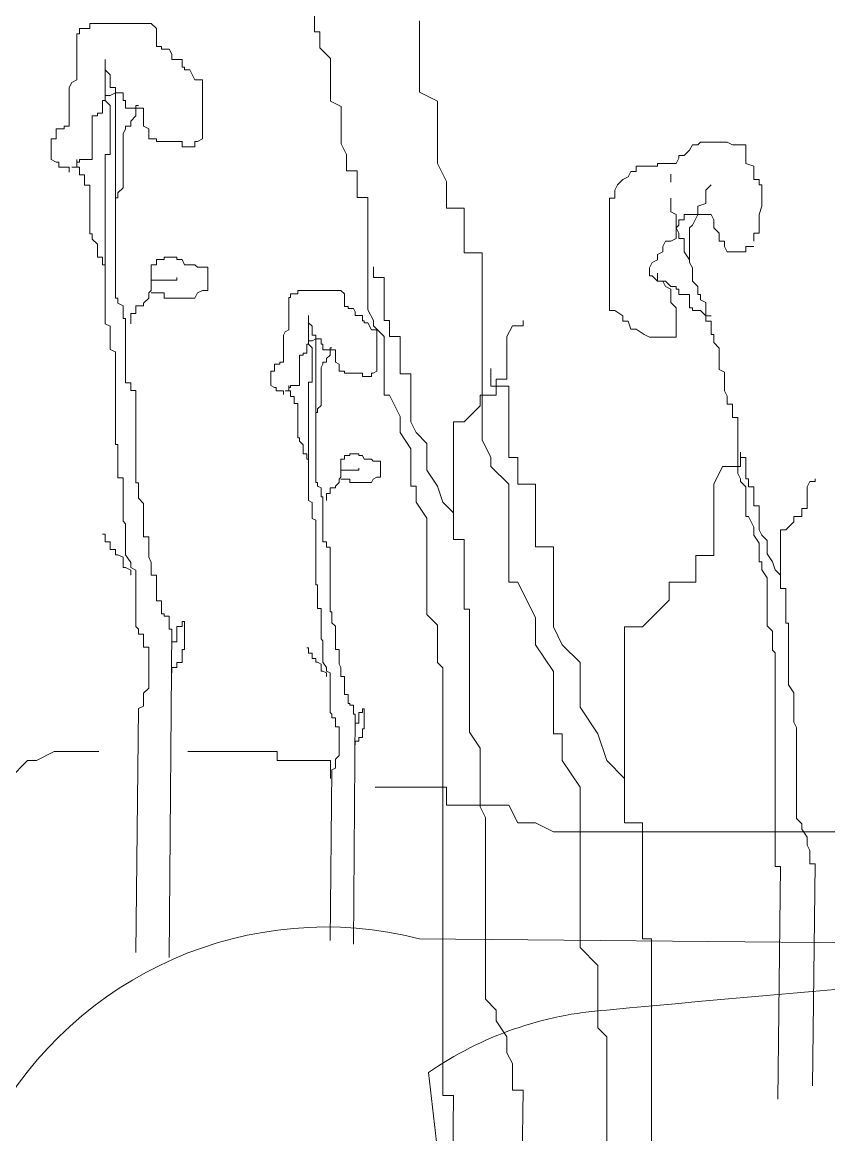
# Model space of a CAD drawing. Header units: millimetres. Extents: x 71641 to 191108, y -23091 to 29972.
# Drawn here: x 158797.03 to 158823.27, y -16706.25 to -16670.05 of the extents above; entities that cross this region are included whole.
import ezdxf

# ---------------------------------------------------------------- set-up
doc = ezdxf.new("R2010")
doc.units = ezdxf.units.MM
doc.layers.add('8', color=8, linetype='Continuous', lineweight=0)

msp = doc.modelspace()

# ---------------------------------------------------------------- linework, layer by layer
at = {"layer": '8'}
for p, q in [((158806.544, -16670.356), (158806.544, -16669.486)), ((158809.964, -16672.327), (158809.964, -16670.008)), ((158806.717, -16670.356), (158806.544, -16670.356)), ((158806.717, -16670.878), (158806.717, -16670.356)), ((158807.065, -16671.226), (158806.717, -16670.878)), ((158799.73, -16671.592), (158799.73, -16671.258)), ((158807.065, -16672.617), (158807.065, -16671.226)), ((158799.897, -16671.759), (158799.73, -16671.592)), ((158799.897, -16672.177), (158799.897, -16671.759)), ((158800.064, -16672.177), (158799.897, -16672.177)), ((158800.064, -16679.023), (158800.064, -16672.177)), ((158799.73, -16672.594), (158799.646, -16672.594)), ((158799.646, -16672.594), (158799.646, -16673.012)), ((158799.897, -16672.761), (158799.73, -16672.594)), ((158807.413, -16672.791), (158807.065, -16672.617)), ((158810.544, -16672.617), (158809.964, -16672.327)), ((158810.544, -16674.647), (158810.544, -16672.617)), ((158799.646, -16673.012), (158799.479, -16673.012)), ((158799.479, -16673.012), (158799.479, -16673.095)), ((158799.897, -16674.347), (158799.897, -16672.761)), ((158800.732, -16673.095), (158800.732, -16672.761)), ((158800.732, -16672.761), (158800.815, -16672.761)), ((158807.413, -16674.009), (158807.413, -16672.791)), ((158799.479, -16673.095), (158799.312, -16673.095)), ((158799.312, -16673.095), (158799.312, -16674.514)), ((158800.565, -16673.262), (158800.732, -16673.095)), ((158800.565, -16673.429), (158800.565, -16673.262)), ((158800.314, -16673.68), (158800.398, -16673.513)), ((158800.314, -16675.433), (158800.314, -16673.68)), ((158800.398, -16673.513), (158800.398, -16673.429)), ((158800.398, -16673.429), (158800.565, -16673.429)), ((158807.587, -16674.357), (158807.413, -16674.009)), ((158799.73, -16679.858), (158799.73, -16674.347)), ((158799.73, -16674.347), (158799.897, -16674.347)), ((158807.587, -16674.879), (158807.587, -16674.357)), ((158798.811, -16674.765), (158798.644, -16674.765)), ((158798.811, -16674.765), (158798.811, -16674.514)), ((158798.895, -16674.598), (158798.811, -16674.598)), ((158798.811, -16674.598), (158798.811, -16674.765)), ((158798.895, -16674.765), (158798.811, -16674.765)), ((158799.312, -16674.514), (158798.895, -16674.514)), ((158798.895, -16674.514), (158798.895, -16674.598)), ((158798.895, -16675.015), (158798.895, -16674.765)), ((158810.834, -16675.226), (158810.544, -16674.647)), ((158799.062, -16675.015), (158798.895, -16675.015)), ((158799.062, -16675.349), (158799.062, -16675.015)), ((158807.935, -16674.879), (158807.587, -16674.879)), ((158807.935, -16675.748), (158807.935, -16674.879)), ((158818.14, -16675.255), (158818.14, -16674.995)), ((158799.229, -16675.349), (158799.062, -16675.349)), ((158799.229, -16676.936), (158799.229, -16675.349)), ((158800.147, -16675.6), (158800.314, -16675.433)), ((158810.834, -16676.096), (158810.834, -16675.226)), ((158819.27, -16675.516), (158819.444, -16675.342)), ((158819.27, -16675.951), (158819.27, -16675.516)), ((158800.064, -16676.435), (158800.064, -16675.767)), ((158800.064, -16675.767), (158800.147, -16675.767)), ((158800.147, -16675.767), (158800.147, -16675.6)), ((158808.283, -16675.748), (158807.935, -16675.748)), ((158808.283, -16679.401), (158808.283, -16675.748)), ((158818.14, -16676.212), (158818.14, -16675.777)), ((158811.414, -16676.096), (158810.834, -16676.096)), ((158811.414, -16677.546), (158811.414, -16676.096)), ((158818.313, -16676.299), (158818.14, -16676.212)), ((158819.009, -16676.038), (158819.27, -16675.951)), ((158819.009, -16676.299), (158819.009, -16676.038)), ((158818.313, -16676.734), (158818.313, -16676.299)), ((158818.835, -16676.647), (158819.009, -16676.299)), ((158799.312, -16676.936), (158799.229, -16676.936)), ((158799.312, -16677.103), (158799.312, -16676.936)), ((158818.4, -16676.908), (158818.313, -16676.734)), ((158818.4, -16677.082), (158818.4, -16676.908)), ((158818.748, -16676.734), (158818.835, -16676.647)), ((158818.748, -16677.778), (158818.748, -16676.734)), ((158799.479, -16677.27), (158799.312, -16677.103)), ((158799.479, -16677.687), (158799.479, -16677.27)), ((158818.574, -16677.082), (158818.4, -16677.082)), ((158818.574, -16677.517), (158818.574, -16677.082)), ((158799.646, -16677.687), (158799.479, -16677.687)), ((158799.646, -16677.938), (158799.646, -16677.687)), ((158811.994, -16677.546), (158811.414, -16677.546)), ((158811.994, -16683.634), (158811.994, -16677.546)), ((158818.748, -16677.778), (158818.574, -16677.517)), ((158799.73, -16677.938), (158799.646, -16677.938)), ((158799.73, -16678.021), (158799.73, -16677.938)), ((158808.457, -16678.357), (158808.457, -16678.009)), ((158818.748, -16677.865), (158818.748, -16677.778)), ((158818.835, -16678.038), (158818.748, -16677.865)), ((158818.835, -16678.473), (158818.835, -16678.038)), ((158801.233, -16678.773), (158801.233, -16678.439)), ((158801.233, -16678.439), (158802.067, -16678.439)), ((158802.067, -16678.439), (158802.067, -16678.355)), ((158808.805, -16678.357), (158808.457, -16678.357)), ((158808.805, -16679.749), (158808.805, -16678.357)), ((158817.705, -16678.473), (158817.705, -16678.212)), ((158801.149, -16678.856), (158801.233, -16678.773)), ((158817.966, -16678.473), (158817.705, -16678.473)), ((158818.14, -16678.647), (158817.966, -16678.473)), ((158818.313, -16678.647), (158818.14, -16678.647)), ((158818.313, -16678.734), (158818.313, -16678.647)), ((158818.4, -16678.734), (158818.313, -16678.734)), ((158818.4, -16678.908), (158818.4, -16678.734)), ((158819.009, -16678.647), (158818.835, -16678.473)), ((158819.009, -16678.908), (158819.009, -16678.647)), ((158800.147, -16679.023), (158800.064, -16679.023)), ((158800.147, -16679.19), (158800.147, -16679.023)), ((158800.982, -16679.19), (158801.149, -16679.023)), ((158801.149, -16679.023), (158801.149, -16678.856)), ((158818.748, -16678.908), (158818.4, -16678.908)), ((158818.748, -16679.343), (158818.748, -16678.908)), ((158819.096, -16678.908), (158819.009, -16678.908)), ((158819.096, -16679.082), (158819.096, -16678.908)), ((158819.27, -16679.169), (158819.096, -16679.082)), ((158819.27, -16679.778), (158819.27, -16679.169)), ((158800.314, -16679.273), (158800.147, -16679.19)), ((158800.314, -16679.691), (158800.314, -16679.273)), ((158800.565, -16679.858), (158800.565, -16679.524)), ((158800.565, -16679.524), (158800.732, -16679.524)), ((158800.732, -16679.524), (158800.732, -16679.273)), ((158800.732, -16679.273), (158800.982, -16679.273)), ((158800.982, -16679.273), (158800.982, -16679.19)), ((158808.457, -16679.749), (158808.283, -16679.401)), ((158818.835, -16679.343), (158818.748, -16679.343)), ((158818.835, -16679.43), (158818.835, -16679.343)), ((158819.096, -16679.43), (158818.835, -16679.43)), ((158819.27, -16679.604), (158819.096, -16679.43)), ((158799.897, -16679.941), (158799.73, -16679.858)), ((158800.398, -16679.691), (158800.314, -16679.691)), ((158800.398, -16681.778), (158800.398, -16679.691)), ((158806.35, -16679.825), (158806.35, -16679.592)), ((158806.467, -16679.942), (158806.35, -16679.825)), ((158808.457, -16679.923), (158808.457, -16679.749)), ((158808.979, -16679.749), (158808.805, -16679.749)), ((158808.979, -16680.271), (158808.979, -16679.749)), ((158819.444, -16679.604), (158819.27, -16679.604)), ((158819.444, -16679.778), (158819.27, -16679.778)), ((158819.444, -16680.213), (158819.444, -16679.778)), ((158799.897, -16680.693), (158799.897, -16679.941)), ((158806.467, -16680.235), (158806.467, -16679.942)), ((158806.584, -16680.235), (158806.467, -16680.235)), ((158806.584, -16685.027), (158806.584, -16680.235)), ((158808.805, -16680.271), (158808.457, -16679.923)), ((158819.531, -16680.213), (158819.444, -16680.213)), ((158819.531, -16680.474), (158819.531, -16680.213)), ((158806.35, -16680.527), (158806.292, -16680.527)), ((158806.292, -16680.527), (158806.292, -16680.819)), ((158806.467, -16680.644), (158806.35, -16680.527)), ((158808.805, -16682.184), (158808.805, -16680.271)), ((158809.327, -16680.271), (158808.979, -16680.271)), ((158809.327, -16681.488), (158809.327, -16680.271)), ((158819.705, -16680.648), (158819.531, -16680.474)), ((158800.064, -16680.776), (158799.897, -16680.693)), ((158800.064, -16683.782), (158800.064, -16680.776)), ((158806.175, -16680.877), (158806.058, -16680.877)), ((158806.058, -16680.877), (158806.058, -16681.871)), ((158806.292, -16680.819), (158806.175, -16680.819)), ((158806.175, -16680.819), (158806.175, -16680.877)), ((158806.467, -16681.754), (158806.467, -16680.644)), ((158806.935, -16680.994), (158807.051, -16680.877)), ((158807.051, -16680.644), (158807.11, -16680.644)), ((158807.051, -16680.877), (158807.051, -16680.644)), ((158819.705, -16681.343), (158819.705, -16680.648)), ((158806.759, -16681.287), (158806.818, -16681.17)), ((158806.759, -16682.514), (158806.759, -16681.287)), ((158806.818, -16681.111), (158806.935, -16681.111)), ((158806.818, -16681.17), (158806.818, -16681.111)), ((158806.935, -16681.111), (158806.935, -16680.994)), ((158812.284, -16681.894), (158812.284, -16681.314)), ((158809.674, -16681.488), (158809.327, -16681.488)), ((158809.674, -16683.054), (158809.674, -16681.488)), ((158819.879, -16681.43), (158819.705, -16681.343)), ((158819.879, -16682.039), (158819.879, -16681.43)), ((158800.565, -16681.778), (158800.398, -16681.778)), ((158800.565, -16682.029), (158800.565, -16681.778)), ((158800.732, -16682.029), (158800.565, -16682.029)), ((158800.732, -16685.034), (158800.732, -16682.029)), ((158805.707, -16682.046), (158805.59, -16682.046)), ((158805.707, -16682.046), (158805.707, -16681.871)), ((158805.766, -16681.929), (158805.707, -16681.929)), ((158805.707, -16681.929), (158805.707, -16682.046)), ((158805.766, -16682.046), (158805.707, -16682.046)), ((158806.058, -16681.871), (158805.766, -16681.871)), ((158805.766, -16681.871), (158805.766, -16681.929)), ((158805.766, -16682.222), (158805.766, -16682.046)), ((158806.35, -16685.611), (158806.35, -16681.754)), ((158806.35, -16681.754), (158806.467, -16681.754)), ((158812.863, -16681.894), (158812.284, -16681.894)), ((158812.863, -16684.213), (158812.863, -16681.894)), ((158819.966, -16682.213), (158819.879, -16682.039)), ((158805.883, -16682.222), (158805.766, -16682.222)), ((158805.883, -16682.455), (158805.883, -16682.222)), ((158808.979, -16682.184), (158808.805, -16682.184)), ((158809.327, -16682.88), (158808.979, -16682.184)), ((158819.966, -16682.474), (158819.966, -16682.213)), ((158805.999, -16682.455), (158805.883, -16682.455)), ((158805.999, -16683.566), (158805.999, -16682.455)), ((158806.584, -16682.748), (158806.642, -16682.748)), ((158806.584, -16683.215), (158806.584, -16682.748)), ((158806.642, -16682.631), (158806.759, -16682.514)), ((158806.642, -16682.748), (158806.642, -16682.631)), ((158820.14, -16682.474), (158819.966, -16682.474)), ((158820.14, -16682.909), (158820.14, -16682.474)), ((158809.327, -16683.402), (158809.327, -16682.88)), ((158809.848, -16683.402), (158809.674, -16683.054)), ((158820.314, -16682.909), (158820.14, -16682.909)), ((158820.314, -16684.735), (158820.314, -16682.909)), ((158809.674, -16683.923), (158809.327, -16683.402)), ((158810.196, -16683.75), (158809.848, -16683.402)), ((158800.147, -16683.782), (158800.064, -16683.782)), ((158800.147, -16684.867), (158800.147, -16683.782)), ((158806.058, -16683.566), (158805.999, -16683.566)), ((158806.058, -16683.683), (158806.058, -16683.566)), ((158806.175, -16683.8), (158806.058, -16683.683)), ((158806.175, -16684.092), (158806.175, -16683.8)), ((158810.196, -16684.619), (158810.196, -16683.75)), ((158812.284, -16684.213), (158811.994, -16683.634)), ((158806.292, -16684.092), (158806.175, -16684.092)), ((158806.292, -16684.267), (158806.292, -16684.092)), ((158809.674, -16685.141), (158809.674, -16683.923)), ((158812.284, -16684.503), (158812.284, -16684.213)), ((158813.153, -16684.213), (158812.863, -16684.213)), ((158813.153, -16685.083), (158813.153, -16684.213)), ((158820.401, -16684.213), (158820.401, -16684.039)), ((158820.575, -16684.213), (158820.401, -16684.213)), ((158820.575, -16684.909), (158820.575, -16684.213)), ((158806.35, -16684.267), (158806.292, -16684.267)), ((158806.35, -16684.326), (158806.35, -16684.267)), ((158807.987, -16684.618), (158807.987, -16684.559)), ((158812.863, -16685.083), (158812.284, -16684.503)), ((158800.314, -16684.867), (158800.147, -16684.867)), ((158800.314, -16686.287), (158800.314, -16684.867)), ((158807.344, -16684.91), (158807.402, -16684.852)), ((158807.344, -16685.027), (158807.344, -16684.91)), ((158807.402, -16684.618), (158807.987, -16684.618)), ((158807.402, -16684.852), (158807.402, -16684.618)), ((158810.544, -16685.141), (158810.196, -16684.619)), ((158820.401, -16684.909), (158820.314, -16684.735)), ((158820.401, -16684.996), (158820.401, -16684.909)), ((158820.662, -16684.909), (158820.575, -16684.909)), ((158820.662, -16685.17), (158820.662, -16684.909)), ((158800.815, -16685.034), (158800.732, -16685.034)), ((158800.815, -16685.535), (158800.815, -16685.034)), ((158806.642, -16685.027), (158806.584, -16685.027)), ((158806.642, -16685.144), (158806.642, -16685.027)), ((158806.759, -16685.202), (158806.642, -16685.144)), ((158806.759, -16685.494), (158806.759, -16685.202)), ((158807.051, -16685.202), (158807.227, -16685.202)), ((158807.051, -16685.378), (158807.051, -16685.202)), ((158807.227, -16685.144), (158807.344, -16685.027)), ((158807.227, -16685.202), (158807.227, -16685.144)), ((158809.848, -16685.141), (158809.674, -16685.141)), ((158809.848, -16685.663), (158809.848, -16685.141)), ((158810.718, -16685.663), (158810.544, -16685.141)), ((158812.863, -16688.272), (158812.863, -16685.083)), ((158813.733, -16685.083), (158813.153, -16685.083)), ((158813.733, -16687.112), (158813.733, -16685.083)), ((158820.575, -16685.17), (158820.401, -16684.996)), ((158820.575, -16686.127), (158820.575, -16685.17)), ((158820.836, -16685.17), (158820.662, -16685.17)), ((158820.836, -16685.779), (158820.836, -16685.17)), ((158800.982, -16685.702), (158800.815, -16685.535)), ((158806.467, -16685.67), (158806.35, -16685.611)), ((158806.467, -16686.196), (158806.467, -16685.67)), ((158806.818, -16685.494), (158806.759, -16685.494)), ((158806.818, -16686.956), (158806.818, -16685.494)), ((158806.935, -16685.378), (158807.051, -16685.378)), ((158806.935, -16685.611), (158806.935, -16685.378)), ((158810.196, -16686.185), (158809.848, -16685.663)), ((158811.066, -16686.011), (158810.718, -16685.663)), ((158800.982, -16686.788), (158800.982, -16685.702)), ((158811.066, -16686.88), (158811.066, -16686.011)), ((158821.01, -16685.779), (158820.836, -16685.779)), ((158821.01, -16686.562), (158821.01, -16685.779)), ((158800.398, -16686.37), (158800.314, -16686.287)), ((158800.398, -16687.372), (158800.398, -16686.37)), ((158806.584, -16686.254), (158806.467, -16686.196)), ((158806.584, -16688.358), (158806.584, -16686.254)), ((158810.196, -16689.316), (158810.196, -16686.185)), ((158820.662, -16686.127), (158820.575, -16686.127)), ((158820.836, -16686.475), (158820.662, -16686.127)), ((158799.73, -16686.704), (158799.646, -16686.704)), ((158799.73, -16686.955), (158799.73, -16686.704)), ((158820.836, -16686.735), (158820.836, -16686.475)), ((158821.01, -16686.996), (158820.836, -16686.735)), ((158821.097, -16686.735), (158821.01, -16686.562)), ((158821.27, -16686.909), (158821.097, -16686.735)), ((158799.897, -16686.955), (158799.73, -16686.955)), ((158799.897, -16687.205), (158799.897, -16686.955)), ((158801.149, -16686.788), (158800.982, -16686.788)), ((158801.149, -16687.456), (158801.149, -16686.788)), ((158806.935, -16686.956), (158806.818, -16686.956)), ((158806.935, -16687.131), (158806.935, -16686.956)), ((158807.051, -16687.131), (158806.935, -16687.131)), ((158807.051, -16689.235), (158807.051, -16687.131)), ((158811.414, -16686.88), (158811.066, -16686.88)), ((158811.414, -16689.142), (158811.414, -16686.88)), ((158814.313, -16687.112), (158813.733, -16687.112)), ((158814.313, -16689.721), (158814.313, -16687.112)), ((158821.01, -16687.605), (158821.01, -16686.996)), ((158821.27, -16687.344), (158821.27, -16686.909)), ((158800.064, -16687.205), (158799.897, -16687.205)), ((158800.064, -16687.372), (158800.064, -16687.205)), ((158800.147, -16687.372), (158800.064, -16687.372)), ((158800.314, -16687.456), (158800.147, -16687.372)), ((158800.314, -16687.79), (158800.314, -16687.456)), ((158800.565, -16687.623), (158800.398, -16687.372)), ((158801.233, -16687.623), (158801.149, -16687.456)), ((158821.444, -16687.605), (158821.27, -16687.344)), ((158800.398, -16687.79), (158800.314, -16687.79)), ((158800.565, -16687.873), (158800.398, -16687.79)), ((158800.565, -16687.79), (158800.565, -16687.623)), ((158800.732, -16687.873), (158800.565, -16687.79)), ((158801.233, -16688.04), (158801.233, -16687.623)), ((158821.097, -16687.605), (158821.01, -16687.605)), ((158821.097, -16687.866), (158821.097, -16687.605)), ((158821.531, -16687.866), (158821.444, -16687.605)), ((158800.565, -16688.04), (158800.565, -16687.873)), ((158800.732, -16689.71), (158800.732, -16687.873)), ((158801.4, -16688.04), (158801.233, -16688.04)), ((158801.4, -16688.875), (158801.4, -16688.04)), ((158821.27, -16688.127), (158821.097, -16687.866)), ((158821.27, -16689.692), (158821.27, -16688.127)), ((158821.705, -16688.04), (158821.531, -16687.866)), ((158821.705, -16688.475), (158821.705, -16688.04)), ((158806.642, -16688.358), (158806.584, -16688.358)), ((158806.642, -16689.118), (158806.642, -16688.358)), ((158813.153, -16688.272), (158812.863, -16688.272)), ((158813.733, -16689.432), (158813.153, -16688.272)), ((158821.879, -16688.475), (158821.705, -16688.475)), ((158821.879, -16689.605), (158821.879, -16688.475)), ((158801.567, -16688.875), (158801.4, -16688.875)), ((158801.567, -16689.292), (158801.567, -16688.875)), ((158801.65, -16689.292), (158801.567, -16689.292)), ((158801.65, -16689.376), (158801.65, -16689.292)), ((158806.759, -16689.118), (158806.642, -16689.118)), ((158806.759, -16690.112), (158806.759, -16689.118)), ((158807.11, -16689.235), (158807.051, -16689.235)), ((158807.11, -16689.586), (158807.11, -16689.235)), ((158811.588, -16689.142), (158811.414, -16689.142)), ((158811.588, -16693.142), (158811.588, -16689.142)), ((158801.817, -16689.376), (158801.65, -16689.376)), ((158801.817, -16689.793), (158801.817, -16689.376)), ((158802.234, -16689.71), (158802.234, -16689.543)), ((158802.234, -16689.543), (158802.318, -16689.543)), ((158802.318, -16689.543), (158802.318, -16690.461)), ((158807.227, -16689.702), (158807.11, -16689.586)), ((158810.544, -16689.663), (158810.196, -16689.316)), ((158810.544, -16690.881), (158810.544, -16689.663)), ((158813.733, -16690.301), (158813.733, -16689.432)), ((158821.966, -16689.605), (158821.879, -16689.605)), ((158821.966, -16691.606), (158821.966, -16689.605)), ((158800.815, -16689.793), (158800.732, -16689.71)), ((158800.815, -16689.96), (158800.815, -16689.793)), ((158800.982, -16689.96), (158800.815, -16689.96)), ((158800.982, -16690.378), (158800.982, -16689.96)), ((158801.817, -16700.48), (158801.9, -16689.793)), ((158801.9, -16689.793), (158801.817, -16689.793)), ((158802.067, -16690.211), (158802.067, -16689.71)), ((158802.067, -16689.71), (158802.234, -16689.71)), ((158807.227, -16690.462), (158807.227, -16689.702)), ((158814.603, -16690.301), (158814.313, -16689.721)), ((158821.444, -16689.866), (158821.27, -16689.692)), ((158821.444, -16690.475), (158821.444, -16689.866)), ((158801.149, -16690.378), (158800.982, -16690.378)), ((158801.149, -16691.714), (158801.149, -16690.378)), ((158801.9, -16690.211), (158802.067, -16690.211)), ((158806.818, -16690.17), (158806.759, -16690.112)), ((158806.818, -16690.871), (158806.818, -16690.17)), ((158814.313, -16691.171), (158813.733, -16690.301)), ((158815.183, -16690.881), (158814.603, -16690.301)), ((158802.318, -16690.461), (158802.234, -16690.461)), ((158802.234, -16690.461), (158802.234, -16690.879)), ((158806.35, -16690.404), (158806.292, -16690.404)), ((158806.35, -16690.579), (158806.35, -16690.404)), ((158806.467, -16690.579), (158806.35, -16690.579)), ((158806.467, -16690.754), (158806.467, -16690.579)), ((158807.344, -16690.462), (158807.227, -16690.462)), ((158807.344, -16690.93), (158807.344, -16690.462)), ((158821.531, -16690.562), (158821.444, -16690.475)), ((158821.531, -16697.52), (158821.531, -16690.562)), ((158802.067, -16691.046), (158801.9, -16691.046)), ((158801.9, -16691.046), (158801.9, -16691.213)), ((158802.234, -16690.879), (158802.067, -16690.879)), ((158802.067, -16690.879), (158802.067, -16691.046)), ((158806.584, -16690.754), (158806.467, -16690.754)), ((158806.584, -16690.871), (158806.584, -16690.754)), ((158806.642, -16690.871), (158806.584, -16690.871)), ((158806.759, -16690.93), (158806.642, -16690.871)), ((158806.759, -16691.164), (158806.759, -16690.93)), ((158806.935, -16691.047), (158806.818, -16690.871)), ((158806.935, -16691.164), (158806.935, -16691.047)), ((158807.402, -16691.047), (158807.344, -16690.93)), ((158807.402, -16691.339), (158807.402, -16691.047)), ((158810.718, -16691.055), (158810.544, -16690.881)), ((158810.718, -16704.97), (158810.718, -16691.055)), ((158815.183, -16692.331), (158815.183, -16690.881)), ((158806.818, -16691.164), (158806.759, -16691.164)), ((158806.935, -16691.222), (158806.818, -16691.164)), ((158807.051, -16691.222), (158806.935, -16691.164)), ((158806.935, -16691.339), (158806.935, -16691.222)), ((158807.051, -16692.508), (158807.051, -16691.222)), ((158807.519, -16691.339), (158807.402, -16691.339)), ((158807.519, -16691.923), (158807.519, -16691.339)), ((158814.313, -16693.2), (158814.313, -16691.171)), ((158800.982, -16691.881), (158801.149, -16691.714)), ((158822.14, -16691.867), (158821.966, -16691.606)), ((158800.982, -16692.298), (158800.982, -16691.881)), ((158807.636, -16691.923), (158807.519, -16691.923)), ((158807.636, -16692.216), (158807.636, -16691.923)), ((158822.14, -16692.823), (158822.14, -16691.867)), ((158800.732, -16700.313), (158800.815, -16692.382)), ((158800.815, -16692.382), (158800.982, -16692.298)), ((158807.11, -16692.566), (158807.051, -16692.508)), ((158807.694, -16692.216), (158807.636, -16692.216)), ((158807.694, -16692.274), (158807.694, -16692.216)), ((158807.811, -16692.274), (158807.694, -16692.274)), ((158807.811, -16692.566), (158807.811, -16692.274)), ((158807.987, -16692.508), (158808.103, -16692.508)), ((158807.987, -16692.858), (158807.987, -16692.508)), ((158808.103, -16692.391), (158808.162, -16692.391)), ((158808.103, -16692.508), (158808.103, -16692.391)), ((158808.162, -16692.391), (158808.162, -16693.034)), ((158815.762, -16693.2), (158815.183, -16692.331)), ((158807.11, -16692.683), (158807.11, -16692.566)), ((158807.227, -16692.683), (158807.11, -16692.683)), ((158807.227, -16692.975), (158807.227, -16692.683)), ((158807.811, -16700.047), (158807.87, -16692.566)), ((158807.87, -16692.566), (158807.811, -16692.566)), ((158807.87, -16692.858), (158807.987, -16692.858)), ((158822.227, -16692.997), (158822.14, -16692.823)), ((158807.344, -16692.975), (158807.227, -16692.975)), ((158807.344, -16693.91), (158807.344, -16692.975)), ((158808.103, -16693.034), (158808.103, -16693.326)), ((158808.162, -16693.034), (158808.103, -16693.034)), ((158811.936, -16693.664), (158811.588, -16693.142)), ((158814.603, -16693.2), (158814.313, -16693.2)), ((158814.603, -16694.07), (158814.603, -16693.2)), ((158816.052, -16694.07), (158815.762, -16693.2)), ((158822.227, -16695.954), (158822.227, -16692.997)), ((158807.87, -16693.443), (158807.87, -16693.56)), ((158807.987, -16693.443), (158807.87, -16693.443)), ((158807.987, -16693.326), (158807.987, -16693.443)), ((158808.103, -16693.326), (158807.987, -16693.326)), ((158797.499, -16694.07), (158798.078, -16693.78)), ((158798.078, -16693.78), (158799.528, -16693.78)), ((158802.427, -16693.78), (158805.326, -16693.78)), ((158805.326, -16693.78), (158805.326, -16694.07)), ((158807.227, -16694.027), (158807.344, -16693.91)), ((158811.936, -16695.577), (158811.936, -16693.664)), ((158796.629, -16694.65), (158797.209, -16694.07)), ((158797.209, -16694.07), (158797.499, -16694.07)), ((158805.326, -16694.07), (158807.065, -16694.07)), ((158807.065, -16694.07), (158807.065, -16694.65)), ((158807.11, -16694.378), (158807.227, -16694.319)), ((158807.227, -16694.319), (158807.227, -16694.027)), ((158815.183, -16694.94), (158814.603, -16694.07)), ((158816.632, -16694.65), (158816.052, -16694.07)), ((158807.051, -16699.93), (158807.11, -16694.378)), ((158816.632, -16696.099), (158816.632, -16694.65)), ((158808.515, -16694.94), (158810.834, -16694.94)), ((158810.834, -16694.94), (158810.834, -16695.519)), ((158815.183, -16700.158), (158815.183, -16694.94)), ((158810.834, -16695.519), (158812.863, -16695.519)), ((158812.11, -16695.925), (158811.936, -16695.577)), ((158812.863, -16695.519), (158813.153, -16696.099)), ((158812.11, -16701.839), (158812.11, -16695.925)), ((158813.153, -16696.099), (158813.733, -16696.099)), ((158813.733, -16696.099), (158814.313, -16696.389)), ((158817.212, -16696.099), (158816.632, -16696.099)), ((158817.212, -16699.868), (158817.212, -16696.099)), ((158822.401, -16696.128), (158822.227, -16695.954)), ((158822.401, -16696.302), (158822.401, -16696.128)), ((158814.313, -16696.389), (158824.749, -16696.389)), ((158822.575, -16696.563), (158822.401, -16696.302)), ((158822.575, -16696.824), (158822.575, -16696.563)), ((158822.662, -16696.998), (158822.575, -16696.824)), ((158822.662, -16697.433), (158822.662, -16696.998)), ((158821.705, -16697.52), (158821.531, -16697.52)), ((158821.618, -16705.086), (158821.705, -16697.52)), ((158822.836, -16697.433), (158822.662, -16697.433)), ((158822.749, -16704.651), (158822.836, -16697.433)), ((158809.964, -16699.868), (158839.824, -16700.158)), ((158815.762, -16700.738), (158815.183, -16700.158)), ((158817.502, -16699.868), (158817.212, -16699.868)), ((158817.502, -16706.536), (158817.502, -16699.868)), ((158815.762, -16702.767), (158815.762, -16700.738)), ((158812.457, -16702.187), (158812.11, -16701.839)), ((158812.457, -16702.535), (158812.457, -16702.187)), ((158812.805, -16703.057), (158812.457, -16702.535)), ((158812.805, -16703.579), (158812.805, -16703.057)), ((158816.052, -16703.057), (158815.762, -16702.767)), ((158816.052, -16726.249), (158816.052, -16703.057)), ((158812.979, -16703.927), (158812.805, -16703.579)), ((158812.979, -16704.796), (158812.979, -16703.927)), ((158816.922, -16761.907), (158810.254, -16704.216)), ((158822.749, -16704.477), (158822.749, -16704.651)), ((158813.327, -16704.796), (158812.979, -16704.796)), ((158813.153, -16719.233), (158813.327, -16704.796)), ((158811.066, -16704.97), (158810.718, -16704.97)), ((158810.892, -16720.103), (158811.066, -16704.97))]:
    msp.add_line(p, q, dxfattribs=at)
for points in [[(158798.561, -16674.932), (158798.561, -16674.765), (158798.227, -16674.765), (158798.227, -16674.598), (158798.143, -16674.598), (158797.976, -16674.514), (158797.976, -16673.847), (158798.143, -16673.847), (158798.143, -16673.513), (158798.394, -16673.513), (158798.394, -16673.429), (158798.561, -16673.429), (158798.561, -16672.177), (158798.644, -16672.01), (158798.811, -16671.926), (158798.811, -16670.423), (158798.895, -16670.423), (158798.895, -16670.256), (158799.229, -16670.256), (158799.229, -16670.089), (158801.233, -16670.089), (158801.4, -16670.256), (158801.4, -16670.841), (158801.567, -16670.841), (158801.567, -16670.924), (158801.817, -16670.924), (158801.9, -16671.091), (158801.9, -16671.258), (158802.234, -16671.258), (158802.234, -16671.509), (158802.318, -16671.509), (158802.318, -16671.592), (158802.485, -16671.592), (158802.652, -16671.926), (158802.902, -16671.926), (158802.902, -16673.847), (158802.735, -16673.93), (158802.652, -16673.93), (158802.652, -16674.097), (158802.234, -16674.097), (158802.234, -16673.93), (158801.4, -16673.93), (158801.4, -16673.847), (158801.149, -16673.847), (158801.149, -16673.513), (158800.982, -16673.429), (158800.982, -16672.845), (158800.398, -16672.845), (158800.398, -16672.594), (158800.314, -16672.594), (158800.314, -16672.344), (158800.064, -16672.344), (158799.897, -16672.427), (158799.73, -16672.427), (158799.73, -16672.594), (158799.73, -16671.342)], [(158820.836, -16677.082), (158820.836, -16677.169), (158820.836, -16676.908), (158821.01, -16676.908), (158821.01, -16676.299), (158821.097, -16676.038), (158821.097, -16675.342), (158821.01, -16675.342), (158821.01, -16675.168), (158820.836, -16675.168), (158820.836, -16674.734), (158820.575, -16674.647), (158820.575, -16674.038), (158820.14, -16674.038), (158819.966, -16673.951), (158819.096, -16673.951), (158819.009, -16674.038), (158818.835, -16674.038), (158818.748, -16674.212), (158818.574, -16674.386), (158818.4, -16674.386), (158818.4, -16674.473), (158818.313, -16674.647), (158817.705, -16674.647), (158817.705, -16674.734), (158817.009, -16674.734), (158817.009, -16674.908), (158816.835, -16674.908), (158816.748, -16675.082), (158816.574, -16675.168), (158816.4, -16675.342), (158816.313, -16675.516), (158816.313, -16675.777), (158816.139, -16675.777), (158816.139, -16679.43), (158816.313, -16679.43), (158816.574, -16679.604), (158816.574, -16679.778), (158816.748, -16679.778), (158816.835, -16680.039), (158817.009, -16680.039), (158817.27, -16680.213), (158817.444, -16680.3), (158818.313, -16680.3), (158818.313, -16679.343), (158818.14, -16679.169), (158818.14, -16678.734), (158817.966, -16678.647), (158817.879, -16678.473), (158817.705, -16678.473), (158817.531, -16678.299), (158817.444, -16678.299), (158817.444, -16678.038), (158817.531, -16677.865), (158817.705, -16677.778), (158817.705, -16677.604), (158817.879, -16677.517), (158817.879, -16677.343), (158817.966, -16677.169), (158818.14, -16677.169), (158818.313, -16677.082), (158818.313, -16676.734), (158818.4, -16676.647), (158818.4, -16676.473), (158818.574, -16676.473), (158818.574, -16676.299), (158819.444, -16676.299), (158819.531, -16676.473), (158819.531, -16676.734), (158819.705, -16676.908), (158819.705, -16677.169), (158819.879, -16677.169), (158819.879, -16677.343), (158819.966, -16677.517), (158820.575, -16677.517), (158820.575, -16677.343), (158820.836, -16677.343)], [(158801.4, -16678.439), (158801.233, -16678.439), (158801.233, -16677.938), (158801.4, -16677.938), (158801.4, -16677.771), (158801.65, -16677.771), (158801.65, -16677.687), (158802.067, -16677.687), (158802.067, -16677.771), (158802.234, -16677.771), (158802.318, -16677.938), (158802.652, -16677.938), (158802.735, -16678.021), (158803.069, -16678.021), (158803.069, -16678.773), (158802.902, -16678.773), (158802.735, -16678.856), (158802.652, -16679.023), (158801.65, -16679.023), (158801.65, -16678.856), (158801.233, -16678.856)], [(158805.532, -16682.163), (158805.532, -16682.046), (158805.298, -16682.046), (158805.298, -16681.929), (158805.24, -16681.929), (158805.123, -16681.871), (158805.123, -16681.403), (158805.24, -16681.403), (158805.24, -16681.17), (158805.415, -16681.17), (158805.415, -16681.111), (158805.532, -16681.111), (158805.532, -16680.235), (158805.59, -16680.118), (158805.707, -16680.059), (158805.707, -16679.007), (158805.766, -16679.007), (158805.766, -16678.89), (158805.999, -16678.89), (158805.999, -16678.773), (158807.402, -16678.773), (158807.519, -16678.89), (158807.519, -16679.299), (158807.636, -16679.299), (158807.636, -16679.358), (158807.811, -16679.358), (158807.87, -16679.475), (158807.87, -16679.592), (158808.103, -16679.592), (158808.103, -16679.767), (158808.162, -16679.767), (158808.162, -16679.825), (158808.279, -16679.825), (158808.396, -16680.059), (158808.571, -16680.059), (158808.571, -16681.403), (158808.454, -16681.462), (158808.396, -16681.462), (158808.396, -16681.579), (158808.103, -16681.579), (158808.103, -16681.462), (158807.519, -16681.462), (158807.519, -16681.403), (158807.344, -16681.403), (158807.344, -16681.17), (158807.227, -16681.111), (158807.227, -16680.702), (158806.818, -16680.702), (158806.818, -16680.527), (158806.759, -16680.527), (158806.759, -16680.351), (158806.584, -16680.351), (158806.467, -16680.41), (158806.35, -16680.41), (158806.35, -16680.527), (158806.35, -16679.65)], [(158811.066, -16686.533), (158811.066, -16683.054), (158811.414, -16683.054), (158811.588, -16682.88), (158811.936, -16682.532), (158811.936, -16682.184), (158812.457, -16682.184), (158812.457, -16681.662), (158812.805, -16681.662), (158812.805, -16680.271), (158812.979, -16679.923), (158813.327, -16679.923), (158813.327, -16679.749)], [(158807.519, -16684.618), (158807.402, -16684.618), (158807.402, -16684.267), (158807.519, -16684.267), (158807.519, -16684.15), (158807.694, -16684.15), (158807.694, -16684.092), (158807.987, -16684.092), (158807.987, -16684.15), (158808.103, -16684.15), (158808.162, -16684.267), (158808.396, -16684.267), (158808.454, -16684.326), (158808.688, -16684.326), (158808.688, -16684.852), (158808.571, -16684.852), (158808.454, -16684.91), (158808.396, -16685.027), (158807.694, -16685.027), (158807.694, -16684.91), (158807.402, -16684.91)], [(158816.632, -16695.519), (158816.632, -16689.721), (158817.212, -16689.721), (158817.502, -16689.432), (158818.082, -16688.852), (158818.082, -16688.272), (158818.951, -16688.272), (158818.951, -16687.402), (158819.531, -16687.402), (158819.531, -16685.083), (158819.821, -16684.503), (158820.401, -16684.503), (158820.401, -16684.213)], [(158821.705, -16688.301), (158821.705, -16686.562), (158821.879, -16686.562), (158821.966, -16686.475), (158822.14, -16686.301), (158822.14, -16686.127), (158822.401, -16686.127), (158822.401, -16685.866), (158822.575, -16685.866), (158822.575, -16685.17), (158822.662, -16684.996), (158822.836, -16684.996), (158822.836, -16684.909)]]:
    msp.add_lwpolyline(points, dxfattribs=at)
for centre, radius, start, end in [((158806.92, -16711.857), 12.37, 75.7544, 151.5044), ((158963.334, -18287.239), 1591.88, 94.44991, 95.308637), ((158816.874, -16713.831), 11.673, 94.0349, 124.5452)]:
    msp.add_arc(centre, radius, start, end, dxfattribs=at)

doc.saveas('drawing.dxf')
